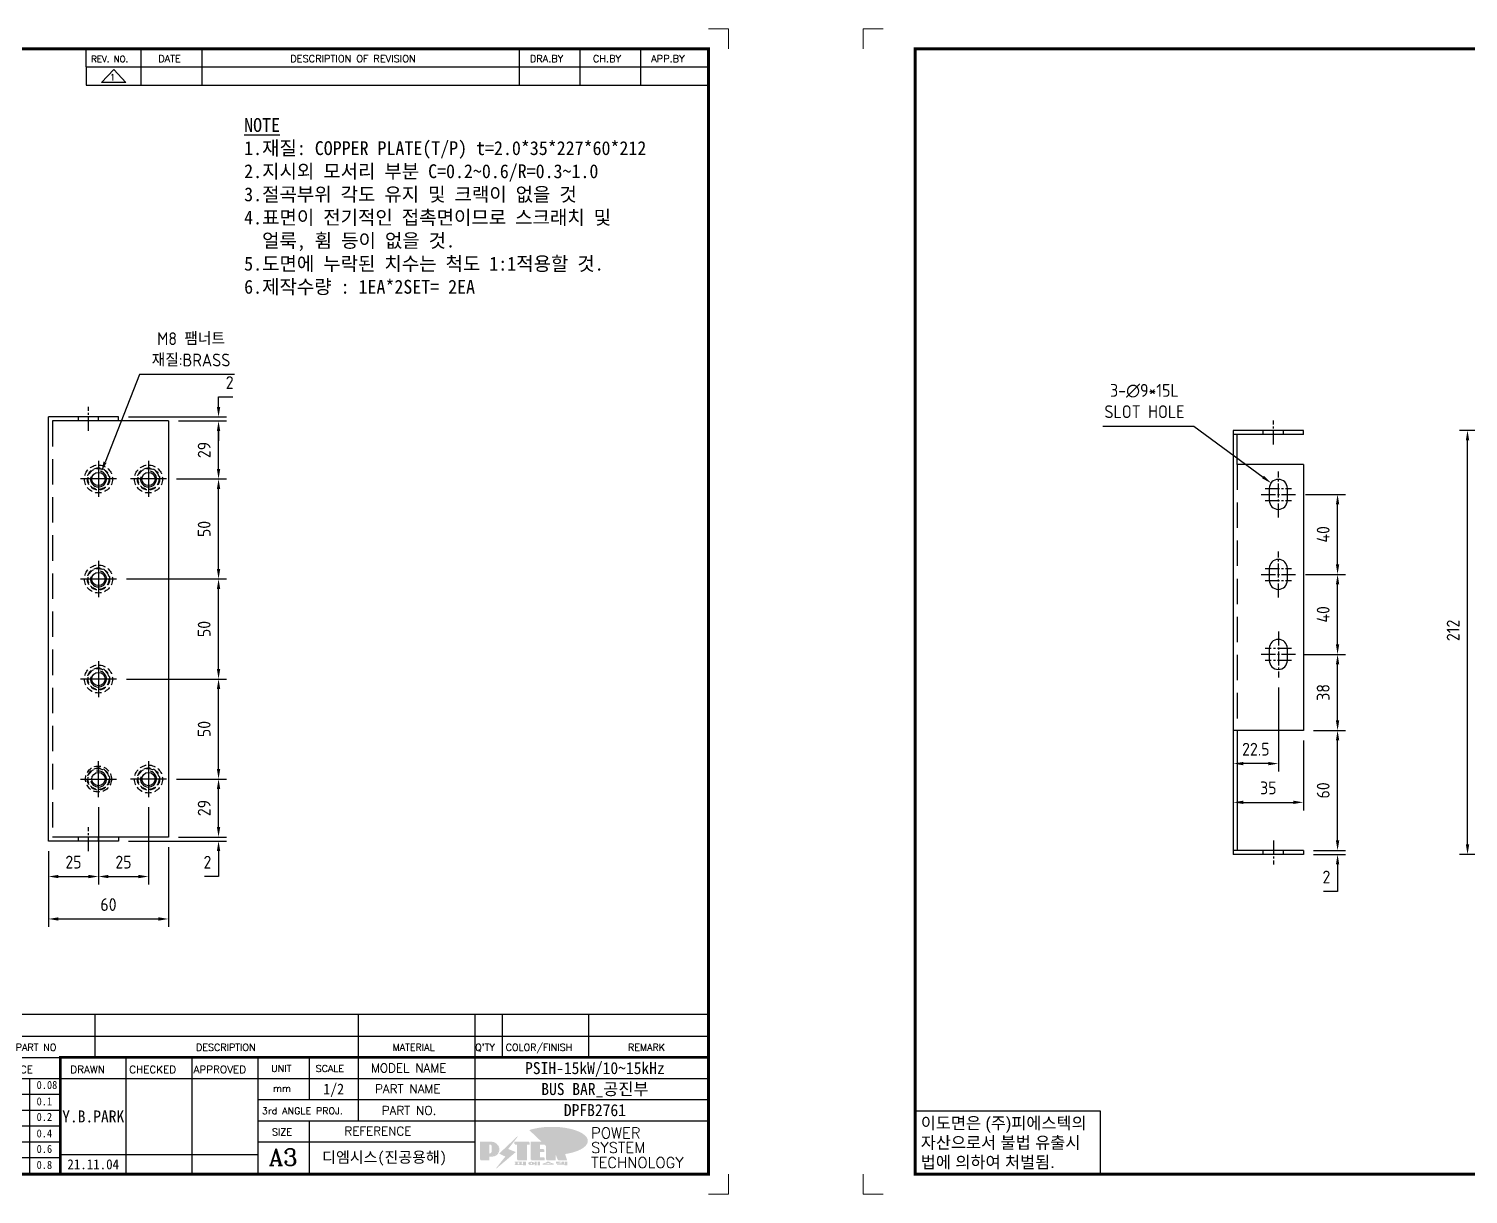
# Model space of a CAD drawing. Header units: millimetres. Extents: x 24815 to 36799, y -9299 to 5469.
# Drawn here: x 26392 to 27111, y -7166 to -6584 of the extents above; entities that cross this region are included whole.
import ezdxf
from ezdxf.enums import TextEntityAlignment as Align

# ---------------------------------------------------------------- set-up
doc = ezdxf.new("R2010")
doc.units = ezdxf.units.MM
for name, pattern in [('CENTER', [50.8, 31.75, -6.35, 6.35, -6.35]), ('CENTER1', [10, 7, -1, 1, -1]), ('HIDDEN2', [4.7625, 3.175, -1.5875]), ('HIDDENX2', [19.05, 12.7, -6.35])]:
    doc.linetypes.add(name, pattern=pattern)
for name, color, linetype in [('CENTER', 1, 'CENTER'), ('FORMAT-1', 7, 'Continuous'), ('line', 3, 'Continuous'), ('THIN', 3, 'Continuous')]:
    doc.layers.add(name, color=color, linetype=linetype)
doc.styles.add('h1', font='')
doc.styles.add('HAN', font='')
doc.styles.add('RC', font='ROMANC.SHX')
doc.styles.add('ROMANT', font='romant')
doc.styles.add('RT', font='ROMANT.SHX', dxfattribs={"oblique": 15})
doc.styles.get("Standard").update_dxf_attribs({"font": 'ISOCP.SHX', "bigfont": 'WHGTXT.SHX'})
doc.styles.get('h1').set_extended_font_data('New Gulim')
doc.styles.get('HAN').set_extended_font_data('GulimChe')
doc.dimstyles.new('PS-2', dxfattribs={"dimscale": 2, "dimtxt": 3.2, "dimasz": 2.5, "dimexe": 2, "dimexo": 2.5, "dimgap": 2, "dimtad": 1, "dimtoh": 1, "dimrnd": 0.05, "dimzin": 12, "dimdsep": 46, "dimtxsty": 'Standard', "dimcen": 0, "dimclrt": 2, "dimazin": 3, "dimtfac": 1, "dimtofl": 0, "dimtmove": 0, "dimatfit": 3, "dimfxl": 0, "dimtolj": 1, "dimtzin": 0, "dimarcsym": 0})

# ---------------------------------------------------------------- blocks, each defined once
blk = doc.blocks.new('t3')
for p, q in [((0, 15.88), (46.25, 15.88)), ((0, 15.88), (0, 0)), ((46.25, 15.88), (46.25, 0)), ((0, 0), (46.25, 0))]:
    blk.add_line(p, q)
at = {"color": 1, "style": 'h1'}
for s, p in [('이도면은 (주)피에스텍의', (1.4, 11.29)), ('자산으로서 불법 유출시', (1.4, 6.41)), ('법에 의하여 처벌됨.', (1.4, 1.52))]:
    blk.add_text(s, height=3, dxfattribs=at).set_placement(p)
blk = doc.blocks.new('new LOGO')
at = {"layer": 'line'}
h = blk.add_hatch(color=253, dxfattribs=at)
edge = h.paths.add_edge_path()
edge.add_ellipse((333.9, 86.4), major_axis=(-165.9, 0), ratio=0.39426, start_angle=111.51268, end_angle=334.46902)
edge.add_ellipse((314.1, 81.2), major_axis=(-153.7, 0), ratio=0.40699, start_angle=121.30662, end_angle=327.74369, ccw=False)
edge.add_line((394, 27.8), (394.7, 25.6))
h = blk.add_hatch(color=1, dxfattribs=at)
h.paths.add_polyline_path([(41.5, 16.4), (54.3, 16.4, 1), (54.3, 82.9), (0, 82.9), (0, -0.1), (41.5, -0.1)])
h.paths.add_polyline_path([(41.5, 27.9), (41.5, 71.9), (43.6, 71.9, -0.414214), (54.6, 60.9), (54.6, 38.9, -0.414214), (43.6, 27.9)], flags=16)
h.paths.add_polyline_path([(214.7, 71.9), (227.5, 71.9), (227.5, 82.9), (159.7, 82.9), (159.7, 71.9), (172.5, 71.9), (172.5, -0.1), (214.7, -0.1)])
h.paths.add_polyline_path([(276, 37.4), (294.8, 37.4), (294.8, 49.1), (276, 49.1), (276, 71.9), (294.8, 71.9), (294.8, 82.9), (234.5, 82.9), (234.5, -0.1), (297, -0.1), (297, 10.9), (276, 10.9)])
h.paths.add_polyline_path([(347.2, 35.2), (359.7, -0.1), (400.5, -0.1), (379.6, 66.8), (399.7, 82.9), (380.6, 82.9), (347.2, 61.6), (347.2, 82.9), (305.5, 82.9), (305.5, -0.1), (347.2, -0.1)])
h = blk.add_hatch(color=250, dxfattribs=at)
h.paths.add_polyline_path([(44.5, 69.4), (46.6, 69.4, -0.129793), (52, 68, 0.221832), (43.6, 71.9), (41.5, 71.9), (41.5, 27.9), (43.6, 27.9, 0.02048), (44.5, 28)], flags=17)
h.paths.add_polyline_path([(44.5, 13.9), (57.3, 13.9, 0.72362), (77.1, 73.9, -0.679777), (54.3, 16.4), (41.5, 16.4), (41.5, -0.1), (3, -0.1), (3, -2.6), (44.5, -2.6)])
h.paths.add_polyline_path([(117.9, 14.2), (71.5, -44.4), (77.1, -39.6), (120.8, 15.6), (92, 28.9), (173.3, 106), (177.5, 111.4), (89.1, 27.6)])
h.paths.add_polyline_path([(162.7, 71.9), (162.7, 69.4), (172.5, 69.4), (172.5, 71.9)], flags=17)
h.paths.add_polyline_path([(217.7, 69.4), (230.5, 69.4), (230.5, 80.4), (227.5, 80.4), (227.5, 71.9), (214.7, 71.9), (214.7, -0.1), (175.5, -0.1), (175.5, -2.6), (217.7, -2.6)])
h.paths.add_polyline_path([(297.8, 46.6), (294.8, 46.6), (294.8, 37.4), (276, 37.4), (276, 10.9), (279, 10.9), (279, 34.9), (297.8, 34.9)])
h.paths.add_polyline_path([(300, 8.4), (297, 8.4), (297, -0.1), (237.5, -0.1), (237.5, -2.6), (300, -2.6)])
h.paths.add_polyline_path([(297.8, 80.4), (294.8, 80.4), (294.8, 71.9), (276, 71.9), (276, 49.1), (279, 49.1), (279, 69.4), (297.8, 69.4)])
h.paths.add_polyline_path([(350.2, 80.4), (347.2, 80.4), (347.2, 61.6), (350.2, 63.5)])
h.paths.add_polyline_path([(350.2, 26.7), (347.2, 35.2), (347.2, -0.1), (308.5, -0.1), (308.5, -2.6), (350.2, -2.6)])
h.paths.add_polyline_path([(402.7, 80.4), (396.5, 80.4), (379.6, 66.8), (400.5, -0.1), (361.8, -0.1), (362.7, -2.6), (403.5, -2.6), (382.6, 64.3)])
blk.add_hatch(color=5, dxfattribs=at).paths.add_polyline_path([(166.3, 35), (131, 49), (180.4, 112.7), (92, 28.9), (120.8, 15.6), (74.4, -43)])
h = blk.add_hatch(color=250, dxfattribs=at)
edge = h.paths.add_edge_path()
edge.add_ellipse((237.8, -17.6), major_axis=(-14.3, 0), ratio=0.526336, start_angle=192.2456, end_angle=269.07481)
edge.add_line((238.1, -10.1), (237.6, -10.1))
edge.add_ellipse((237.8, -17.6), major_axis=(-14.3, 0), ratio=0.526336, start_angle=270.92519, end_angle=449.07481)
edge.add_line((237.6, -25.1), (238.1, -25.1))
edge.add_ellipse((237.8, -17.6), major_axis=(-14.3, 0), ratio=0.526336, start_angle=450.92519, end_angle=527.7544)
edge.add_line((251.7, -19.2), (254.1, -19.2))
edge.add_line((254.1, -19.2), (254.1, -27.1))
edge.add_line((254.1, -27.1), (263.1, -27.1))
edge.add_line((263.1, -27.1), (263.1, -10.1))
edge.add_line((263.1, -10.1), (254.1, -10.1))
edge.add_line((254.1, -10.1), (254.1, -16))
edge.add_line((254.1, -16), (251.7, -16))
h.paths.add_polyline_path([(241, -16.4), (241, -18.7, -1), (234.4, -18.7), (234.4, -16.4, -1)], flags=16)
h.paths.add_polyline_path([(278.2, -10.1), (268.1, -10.1), (268.1, -27.1), (278.2, -27.1)])
h.paths.add_polyline_path([(310.3, -10.1), (310.3, -11.1, -0.157169), (289.3, -17.5), (294, -19.9, 0.128407), (316.3, -15.9, 0.128407), (338.6, -19.9), (343.3, -17.5, -0.157169), (322.2, -11.1), (322.2, -10.1)])
h.paths.add_polyline_path([(342.1, -25.1), (342.1, -22.3), (290.4, -22.3), (290.4, -25.1)])
h.paths.add_polyline_path([(352, -10.1), (352, -16.2, 0.414214), (354, -18.2), (378.7, -18.2), (378.7, -19.6), (390.2, -19.6), (390.2, -10.1), (378.7, -10.1), (378.7, -13.6), (374.7, -13.6), (374.7, -15.1), (378.7, -15.1), (378.7, -16.2), (364.7, -16.2), (364.7, -15.1), (371.2, -15.1), (371.2, -13.6), (364.7, -13.6), (364.7, -12.6), (374.7, -12.6), (374.7, -10.1)])
h.paths.add_polyline_path([(393.8, -10.1), (393.8, -19.6), (405, -19.6), (405, -10.1)])
h.paths.add_polyline_path([(405, -27.1), (405, -20.9), (356.8, -20.9), (356.8, -23), (391.8, -23), (391.8, -27.1)])
h.paths.add_polyline_path([(200.4, -10.1), (200.4, -22.3), (193.2, -22.3), (193.2, -12.6), (196.6, -12.6), (196.6, -10.1), (161, -10.1), (161, -12.6), (164.5, -12.6), (164.5, -22.3), (161, -22.3), (161, -25.1), (200.4, -25.1), (200.4, -27.1), (213.9, -27.1), (213.9, -10.1)])
h.paths.add_polyline_path([(182, -12.6), (175.6, -12.6), (175.6, -22.3), (182, -22.3)], flags=17)
blk = doc.blocks.new('format-3')
at = {"color": 3, "lineweight": 9}
for p, q in [((0, 286.3), (0, 291.3)), ((5, 291.3), (0, 291.3)), ((414.5, 291.3), (419.5, 291.3)), ((419.5, 286.3), (419.5, 291.3)), ((0, 5), (0, 0)), ((419.5, 5), (419.5, 0)), ((5, 0), (0, 0)), ((414.5, 0), (419.5, 0))]:
    blk.add_line(p, q, dxfattribs=at)
at = {"color": 180}
for p, q in [((258.97, 281.75), (258.97, 286.3)), ((272.71, 281.75), (272.71, 286.3)), ((287.94, 281.75), (287.94, 286.3)), ((367.22, 281.75), (367.22, 286.3)), ((382.45, 281.75), (382.45, 286.3)), ((397.61, 281.75), (397.61, 286.3)), ((258.97, 281.75), (414.5, 281.75)), ((228.5, 39.49), (228.5, 5)), ((228.5, 39.49), (414.5, 39.49)), ((235.29, 39.49), (235.29, 34.21)), ((261.24, 34.21), (261.24, 39.49)), ((326.9, 39.49), (326.9, 34.21)), ((356.11, 39.49), (356.11, 34.21)), ((362.93, 39.49), (362.93, 34.21)), ((384.48, 39.49), (384.48, 34.21)), ((228.5, 34.21), (252.48, 34.21)), ((268.96, 5), (268.96, 34.21)), ((285.45, 5), (285.45, 34.21)), ((301.94, 5), (301.94, 34.21)), ((314.72, 34.21), (314.72, 23.65)), ((326.9, 34.21), (326.9, 18.37)), ((356.11, 34.21), (356.11, 5)), ((228.5, 28.93), (252.48, 28.93)), ((244.89, 5.23), (244.89, 28.93)), ((252.48, 28.93), (414.5, 28.93)), ((228.5, 24.98), (252.48, 24.98)), ((301.94, 23.65), (414.5, 23.65)), ((228.5, 21.03), (252.48, 21.03)), ((301.94, 18.37), (414.5, 18.37)), ((314.72, 18.37), (314.72, 5)), ((228.5, 17.08), (252.48, 17.08)), ((228.5, 13.13), (252.48, 13.13)), ((301.94, 13.09), (356.11, 13.09)), ((228.5, 9.18), (252.48, 9.18)), ((252.48, 9.95), (301.94, 9.95))]:
    blk.add_line(p, q, dxfattribs=at)
at = {"const_width": 0.7}
blk.add_lwpolyline([(252.48, 5), (252.48, 34.21), (414.5, 34.21)], dxfattribs=at)
at = {"layer": 'FORMAT-1', "const_width": 0.7}
blk.add_lwpolyline([(13, 5), (13, 286.3), (414.5, 286.3), (414.5, 5)], close=True, dxfattribs=at)
blk.add_blockref('t3', (13, 5))
at = {"xscale": 0.05400000000000027, "yscale": 0.05400000000000027, "zscale": 0.05400000000000027}
blk.add_blockref('new LOGO', (357.35, 8.65), dxfattribs=at)
at = {"color": 2}
for s, height, style, p in [('REV. NO.', 1.56, 'RC', (260.23, 282.95)), ('DATE', 1.788, 'RC', (276.95, 282.94)), ('DESCRIPTION OF REVISION', 1.7875, 'RC', (309.98, 282.94)), ('DRA.BY', 1.788, 'RC', (369.83, 282.94)), ('CH.BY', 1.788, 'RC', (385.59, 282.94)), ('APP.BY', 1.788, 'RC', (400.18, 282.94)), ('NO', 1.742, 'RC', (230.16, 35.83)), ('PART NO', 1.742, 'RC', (241.36, 35.83)), ('DESCRIPTION', 1.7424, 'RC', (286.43, 35.83)), ('MATERIAL', 1.742, 'RC', (335.52, 35.83)), ("Q'TY", 1.742, 'RC', (356.17, 35.83)), ('COLOR/FINISH', 1.7424, 'RC', (363.8, 35.83)), ('REMARK', 1.742, 'RC', (394.37, 35.83)), ('MODEL NAME', 2.178, 'RC', (330.12, 30.46)), (' TOLERANCE', 1.9, 'RC', (230.11, 30.22)), ('DRAWN', 1.9, 'RC', (255, 30.22)), ('CHECKED', 1.9, 'RC', (269.71, 30.22)), ('APPROVED', 1.9, 'RC', (285.8, 30.22)), ('UNIT', 1.742, 'RC', (305.19, 30.55)), ('SCALE', 1.742, 'RC', (316.32, 30.55)), ('    ~ 6', 2, 'HAN', (229.8, 26.03)), ('0.08', 2, 'HAN', (246.57, 26.31)), ('mm', 1.742, 'RC', (305.67, 25.56)), ('PART NAME', 2.178, 'RC', (331.17, 25.24)), ('  7 ~ 30', 2, 'HAN', (229.8, 21.91)), ('0.1', 2, 'HAN', (246.57, 22.2)), ('3rd ANGLE PROJ.', 1.7424, 'RC', (302.87, 19.97)), ('PART NO.', 2.178, 'RC', (332.84, 19.85)), (' 31 ~ 120', 2, 'HAN', (229.8, 18.04)), ('0.2', 2, 'HAN', (246.57, 18.32)), ('121 ~ 300', 2, 'HAN', (229.8, 14.42)), ('0.4', 2, 'HAN', (246.57, 14.2)), ('SIZE', 1.742, 'RC', (305.39, 14.71)), ('REFERENCE', 2.178, 'RC', (323.52, 14.69)), ('301 ~ 600', 2, 'HAN', (229.8, 10.04)), ('0.6', 2, 'HAN', (246.57, 10.32)), ('601 ~ 1200', 2, 'HAN', (229.8, 6.05)), ('0.8', 2, 'HAN', (246.57, 6.33))]:
    blk.add_text(s, height=height, dxfattribs=dict(at, style=style)).set_placement(p)
at = {"style": 'ROMANT'}
for s, p in [('POWER', (385.15, 13.96)), ('SYSTEM', (385.15, 10.31)), ('TECHNOLOGY', (385.15, 6.56))]:
    blk.add_text(s, height=2.7, dxfattribs=at).set_placement(p)
at = {"color": 2, "lineweight": 25, "style": 'RC'}
blk.add_text('A3', height=4.182, dxfattribs=at).set_placement((304.61, 7.14))
at = {"style": 'HAN'}
for tag, height, p in [('MODEL-NAME', 3, (386.1, 31.53)), ('SCALE', 2.7, (320.81, 26.29)), ('PART-NAME', 3, (386.1, 26.29)), ('PART-NO', 3, (386.1, 21.01)), ('DRA-BY', 3, (260.72, 19.44)), ('CH-BY', 3, (277.21, 19.44)), ('APP-BY', 3, (293.7, 19.44)), ('관련업체', 3, (333.52, 9.26)), ('DRA-DATE', 2.5, (260.72, 7.47)), ('CH-DATE', 2.5, (277.21, 7.47)), ('APP-DATE', 2.5, (293.7, 7.47))]:
    blk.add_attdef(tag, text='', height=height, dxfattribs=at).set_placement(p, align=Align.MIDDLE_CENTER)
blk = doc.blocks.new('*D963')
at = {"color": 0, "lineweight": -2, "ltscale": 10}
for p, q in [((27169, -6784.59), (27107.07, -6784.59)), ((27111.07, -6991.59), (27111.07, -6789.59)), ((27169, -6996.59), (27107.07, -6996.59))]:
    blk.add_line(p, q, dxfattribs=at)
at = {"color": 0, "ltscale": 10}
for points in [[(27110.24, -6789.59), (27111.91, -6789.59), (27111.07, -6784.59)], [(27110.24, -6991.59), (27111.91, -6991.59), (27111.07, -6996.59)]]:
    blk.add_solid(points, dxfattribs=at)
at = {"layer": 'Defpoints', "color": 0, "ltscale": 10}
for p in [(27111.07, -6784.59), (27174, -6784.59), (27174, -6996.59)]:
    blk.add_point(p, dxfattribs=at)
at = {"color": 2, "ltscale": 10, "insert": (27103.87, -6884.59), "char_height": 6.4, "attachment_point": 5, "rotation": 90}
blk.add_mtext('\\A1;212', dxfattribs=at)
blk = doc.blocks.new('*D1401')
at = {"color": 0, "lineweight": -2}
for p, q in [((27030.01, -6896.59), (27050.12, -6896.59)), ((27046.12, -6929.59), (27046.12, -6901.59)), ((27034.01, -6934.59), (27050.12, -6934.59))]:
    blk.add_line(p, q, dxfattribs=at)
at = {"color": 0}
for points in [[(27045.29, -6901.59), (27046.95, -6901.59), (27046.12, -6896.59)], [(27045.29, -6929.59), (27046.95, -6929.59), (27046.12, -6934.59)]]:
    blk.add_solid(points, dxfattribs=at)
at = {"layer": 'Defpoints', "color": 0}
for p in [(27025.01, -6896.59), (27046.12, -6896.59), (27029.01, -6934.59)]:
    blk.add_point(p, dxfattribs=at)
at = {"color": 2, "insert": (27038.92, -6915.59), "char_height": 6.4, "attachment_point": 5, "rotation": 90}
blk.add_mtext('\\A1;38', dxfattribs=at)
blk = doc.blocks.new('*D1402')
at = {"color": 0, "lineweight": -2}
for p, q in [((27030.01, -6856.59), (27050.12, -6856.59)), ((27046.12, -6891.59), (27046.12, -6861.59)), ((27028.85, -6896.59), (27050.12, -6896.59))]:
    blk.add_line(p, q, dxfattribs=at)
at = {"color": 0}
for points in [[(27045.29, -6861.59), (27046.95, -6861.59), (27046.12, -6856.59)], [(27045.29, -6891.59), (27046.95, -6891.59), (27046.12, -6896.59)]]:
    blk.add_solid(points, dxfattribs=at)
at = {"layer": 'Defpoints', "color": 0}
for p in [(27025.01, -6856.59), (27046.12, -6856.59), (27023.85, -6896.59)]:
    blk.add_point(p, dxfattribs=at)
at = {"color": 2, "insert": (27038.92, -6876.59), "char_height": 6.4, "attachment_point": 5, "rotation": 90}
blk.add_mtext('\\A1;40', dxfattribs=at)
blk = doc.blocks.new('*D1403')
at = {"color": 0, "lineweight": -2}
for p, q in [((27030.01, -6816.59), (27050.12, -6816.59)), ((27046.12, -6851.59), (27046.12, -6821.59)), ((27030.01, -6856.59), (27050.12, -6856.59))]:
    blk.add_line(p, q, dxfattribs=at)
at = {"color": 0}
for points in [[(27045.29, -6821.59), (27046.95, -6821.59), (27046.12, -6816.59)], [(27045.29, -6851.59), (27046.95, -6851.59), (27046.12, -6856.59)]]:
    blk.add_solid(points, dxfattribs=at)
at = {"layer": 'Defpoints', "color": 0}
for p in [(27025.01, -6816.59), (27046.12, -6816.59), (27025.01, -6856.59)]:
    blk.add_point(p, dxfattribs=at)
at = {"color": 2, "insert": (27038.92, -6836.59), "char_height": 6.4, "attachment_point": 5, "rotation": 90}
blk.add_mtext('\\A1;40', dxfattribs=at)
blk = doc.blocks.new('*D1404')
at = {"color": 0, "lineweight": -2}
for p, q in [((26994.01, -6913.09), (26994.01, -6955.2)), ((27016.51, -6913.09), (27016.51, -6955.2)), ((27011.51, -6951.2), (26999.01, -6951.2))]:
    blk.add_line(p, q, dxfattribs=at)
at = {"color": 0}
for points in [[(26999.01, -6950.37), (26999.01, -6952.03), (26994.01, -6951.2)], [(27011.51, -6950.37), (27011.51, -6952.03), (27016.51, -6951.2)]]:
    blk.add_solid(points, dxfattribs=at)
at = {"layer": 'Defpoints', "color": 0}
for p in [(26994.01, -6908.09), (27016.51, -6908.09), (26994.01, -6951.2)]:
    blk.add_point(p, dxfattribs=at)
at = {"color": 2, "insert": (27005.26, -6944), "char_height": 6.4, "attachment_point": 5}
blk.add_mtext('\\A1;22.5', dxfattribs=at)
blk = doc.blocks.new('*D1405')
at = {"color": 0, "lineweight": -2}
for p, q in [((26994.01, -6939.59), (26994.01, -6974.55)), ((27029.01, -6939.59), (27029.01, -6974.55)), ((26999.01, -6970.55), (27024.01, -6970.55))]:
    blk.add_line(p, q, dxfattribs=at)
at = {"color": 0}
for points in [[(26999.01, -6969.71), (26999.01, -6971.38), (26994.01, -6970.55)], [(27024.01, -6969.71), (27024.01, -6971.38), (27029.01, -6970.55)]]:
    blk.add_solid(points, dxfattribs=at)
at = {"layer": 'Defpoints', "color": 0}
for p in [(26994.01, -6934.59), (27029.01, -6934.59), (27029.01, -6970.55)]:
    blk.add_point(p, dxfattribs=at)
at = {"color": 2, "insert": (27011.51, -6963.35), "char_height": 6.4, "attachment_point": 5}
blk.add_mtext('\\A1;35', dxfattribs=at)
blk = doc.blocks.new('*D1406')
at = {"color": 0, "lineweight": -2}
for p, q in [((27034.01, -6934.59), (27050.12, -6934.59)), ((27046.12, -6989.59), (27046.12, -6939.59)), ((27034.01, -6994.59), (27050.12, -6994.59))]:
    blk.add_line(p, q, dxfattribs=at)
at = {"color": 0}
for points in [[(27045.29, -6939.59), (27046.95, -6939.59), (27046.12, -6934.59)], [(27045.29, -6989.59), (27046.95, -6989.59), (27046.12, -6994.59)]]:
    blk.add_solid(points, dxfattribs=at)
at = {"layer": 'Defpoints', "color": 0}
for p in [(27029.01, -6934.59), (27046.12, -6934.59), (27029.01, -6994.59)]:
    blk.add_point(p, dxfattribs=at)
at = {"color": 2, "insert": (27038.92, -6964.59), "char_height": 6.4, "attachment_point": 5, "rotation": 90}
blk.add_mtext('\\A1;60', dxfattribs=at)
blk = doc.blocks.new('*D1407')
at = {"color": 0, "lineweight": -2}
for p, q in [((27046.12, -6989.59), (27046.12, -6984.59)), ((27034.01, -6994.59), (27050.12, -6994.59)), ((27034.01, -6996.59), (27050.12, -6996.59)), ((27046.12, -7001.59), (27046.12, -7015.08)), ((27046.12, -7015.08), (27039.01, -7015.08))]:
    blk.add_line(p, q, dxfattribs=at)
at = {"color": 0}
for points in [[(27045.29, -6989.59), (27046.95, -6989.59), (27046.12, -6994.59)], [(27045.29, -7001.59), (27046.95, -7001.59), (27046.12, -6996.59)]]:
    blk.add_solid(points, dxfattribs=at)
at = {"layer": 'Defpoints', "color": 0}
for p in [(27029.01, -6994.59), (27029.01, -6996.59), (27046.12, -6994.59)]:
    blk.add_point(p, dxfattribs=at)
at = {"color": 2, "insert": (27040.57, -7007.88), "char_height": 6.4, "attachment_point": 5}
blk.add_mtext('\\A1;2', dxfattribs=at)
blk = doc.blocks.new('*D1409')
at = {"color": 0, "lineweight": -2}
for p, q in [((26928.83, -6782.48), (26974.33, -6782.48)), ((26974.33, -6782.48), (27008.86, -6807.95))]:
    blk.add_line(p, q, dxfattribs=at)
at = {"color": 0}
blk.add_solid([(27009.36, -6807.28), (27008.37, -6808.62), (27012.89, -6810.92)], dxfattribs=at)
at = {"layer": 'Defpoints', "color": 0}
for p in [(27012.89, -6810.92), (27020.13, -6816.26)]:
    blk.add_point(p, dxfattribs=at)
at = {"color": 2, "insert": (26949.58, -6769.94), "char_height": 6.4, "attachment_point": 5}
blk.add_mtext('\\A1;3-∅9*15L\\PSLOT HOLE', dxfattribs=at)
blk = doc.blocks.new('*D1473')
at = {"color": 0, "lineweight": -2}
for p, q in [((26426.76, -6972.9), (26426.76, -7011.64)), ((26401.76, -6994.9), (26401.76, -7011.64)), ((26406.76, -7007.64), (26421.76, -7007.64))]:
    blk.add_line(p, q, dxfattribs=at)
at = {"color": 0}
for points in [[(26406.76, -7006.8), (26406.76, -7008.47), (26401.76, -7007.64)], [(26421.76, -7006.8), (26421.76, -7008.47), (26426.76, -7007.64)]]:
    blk.add_solid(points, dxfattribs=at)
at = {"layer": 'Defpoints', "color": 0}
for p in [(26426.76, -6967.9), (26401.76, -6989.9), (26426.76, -7007.64)]:
    blk.add_point(p, dxfattribs=at)
at = {"color": 2, "insert": (26414.26, -7000.43), "char_height": 6.4, "attachment_point": 5}
blk.add_mtext('\\A1;25', dxfattribs=at)
blk = doc.blocks.new('*D1474')
at = {"color": 0, "lineweight": -2}
for p, q in [((26426.76, -6972.9), (26426.76, -7011.64)), ((26451.76, -6972.9), (26451.76, -7011.64)), ((26431.76, -7007.64), (26446.76, -7007.64))]:
    blk.add_line(p, q, dxfattribs=at)
at = {"color": 0}
for points in [[(26431.76, -7006.8), (26431.76, -7008.47), (26426.76, -7007.64)], [(26446.76, -7006.8), (26446.76, -7008.47), (26451.76, -7007.64)]]:
    blk.add_solid(points, dxfattribs=at)
at = {"layer": 'Defpoints', "color": 0}
for p in [(26426.76, -6967.9), (26451.76, -6967.9), (26451.76, -7007.64)]:
    blk.add_point(p, dxfattribs=at)
at = {"color": 2, "insert": (26439.26, -7000.43), "char_height": 6.4, "attachment_point": 5}
blk.add_mtext('\\A1;25', dxfattribs=at)
blk = doc.blocks.new('*D1475')
at = {"color": 0, "lineweight": -2}
for p, q in [((26461.76, -6992.9), (26461.76, -7032.85)), ((26401.76, -6994.9), (26401.76, -7032.85)), ((26406.76, -7028.85), (26456.76, -7028.85))]:
    blk.add_line(p, q, dxfattribs=at)
at = {"color": 0}
for points in [[(26406.76, -7028.02), (26406.76, -7029.69), (26401.76, -7028.85)], [(26456.76, -7028.02), (26456.76, -7029.69), (26461.76, -7028.85)]]:
    blk.add_solid(points, dxfattribs=at)
at = {"layer": 'Defpoints', "color": 0}
for p in [(26401.76, -6989.9), (26461.76, -6987.9), (26461.76, -7028.85)]:
    blk.add_point(p, dxfattribs=at)
at = {"color": 2, "insert": (26431.76, -7021.65), "char_height": 6.4, "attachment_point": 5}
blk.add_mtext('\\A1;60', dxfattribs=at)
blk = doc.blocks.new('*D1476')
at = {"color": 0, "lineweight": -2}
for p, q in [((26465.76, -6958.9), (26490.79, -6958.9)), ((26486.79, -6982.9), (26486.79, -6963.9)), ((26466.76, -6987.9), (26490.79, -6987.9))]:
    blk.add_line(p, q, dxfattribs=at)
at = {"color": 0}
for points in [[(26485.95, -6963.9), (26487.62, -6963.9), (26486.79, -6958.9)], [(26485.95, -6982.9), (26487.62, -6982.9), (26486.79, -6987.9)]]:
    blk.add_solid(points, dxfattribs=at)
at = {"layer": 'Defpoints', "color": 0}
for p in [(26460.76, -6958.9), (26486.79, -6958.9), (26461.76, -6987.9)]:
    blk.add_point(p, dxfattribs=at)
at = {"color": 2, "insert": (26479.59, -6973.4), "char_height": 6.4, "attachment_point": 5, "rotation": 90}
blk.add_mtext('\\A1;29', dxfattribs=at)
blk = doc.blocks.new('*D1477')
at = {"color": 0, "lineweight": -2}
for p, q in [((26486.79, -6982.9), (26486.79, -6977.9)), ((26441.76, -6989.9), (26490.79, -6989.9)), ((26466.76, -6987.9), (26490.79, -6987.9)), ((26486.79, -6994.9), (26486.79, -7007.69)), ((26486.79, -7007.69), (26479.68, -7007.69))]:
    blk.add_line(p, q, dxfattribs=at)
at = {"color": 0}
for points in [[(26485.95, -6982.9), (26487.62, -6982.9), (26486.79, -6987.9)], [(26485.95, -6994.9), (26487.62, -6994.9), (26486.79, -6989.9)]]:
    blk.add_solid(points, dxfattribs=at)
at = {"layer": 'Defpoints', "color": 0}
for p in [(26436.76, -6989.9), (26461.76, -6987.9), (26486.79, -6987.9)]:
    blk.add_point(p, dxfattribs=at)
at = {"color": 2, "insert": (26481.23, -7000.49), "char_height": 6.4, "attachment_point": 5}
blk.add_mtext('\\A1;2', dxfattribs=at)
blk = doc.blocks.new('*D1478')
at = {"color": 0, "lineweight": -2}
for p, q in [((26440.76, -6908.9), (26490.79, -6908.9)), ((26486.79, -6953.9), (26486.79, -6913.9)), ((26465.76, -6958.9), (26490.79, -6958.9))]:
    blk.add_line(p, q, dxfattribs=at)
at = {"color": 0}
for points in [[(26485.95, -6913.9), (26487.62, -6913.9), (26486.79, -6908.9)], [(26485.95, -6953.9), (26487.62, -6953.9), (26486.79, -6958.9)]]:
    blk.add_solid(points, dxfattribs=at)
at = {"layer": 'Defpoints', "color": 0}
for p in [(26435.76, -6908.9), (26486.79, -6908.9), (26460.76, -6958.9)]:
    blk.add_point(p, dxfattribs=at)
at = {"color": 2, "insert": (26479.59, -6933.9), "char_height": 6.4, "attachment_point": 5, "rotation": 90}
blk.add_mtext('\\A1;50', dxfattribs=at)
blk = doc.blocks.new('*D1479')
at = {"color": 0, "lineweight": -2}
for p, q in [((26440.76, -6858.9), (26490.79, -6858.9)), ((26486.79, -6903.9), (26486.79, -6863.9)), ((26440.76, -6908.9), (26490.79, -6908.9))]:
    blk.add_line(p, q, dxfattribs=at)
at = {"color": 0}
for points in [[(26485.95, -6863.9), (26487.62, -6863.9), (26486.79, -6858.9)], [(26485.95, -6903.9), (26487.62, -6903.9), (26486.79, -6908.9)]]:
    blk.add_solid(points, dxfattribs=at)
at = {"layer": 'Defpoints', "color": 0}
for p in [(26435.76, -6858.9), (26486.79, -6858.9), (26435.76, -6908.9)]:
    blk.add_point(p, dxfattribs=at)
at = {"color": 2, "insert": (26479.59, -6883.9), "char_height": 6.4, "attachment_point": 5, "rotation": 90}
blk.add_mtext('\\A1;50', dxfattribs=at)
blk = doc.blocks.new('*D1481')
at = {"color": 0, "lineweight": -2}
for p, q in [((26466.76, -6779.9), (26490.79, -6779.9)), ((26486.79, -6803.9), (26486.79, -6784.9)), ((26465.76, -6808.9), (26490.79, -6808.9))]:
    blk.add_line(p, q, dxfattribs=at)
at = {"color": 0}
for points in [[(26485.95, -6784.9), (26487.62, -6784.9), (26486.79, -6779.9)], [(26485.95, -6803.9), (26487.62, -6803.9), (26486.79, -6808.9)]]:
    blk.add_solid(points, dxfattribs=at)
at = {"layer": 'Defpoints', "color": 0}
for p in [(26461.76, -6779.9), (26486.79, -6779.9), (26460.76, -6808.9)]:
    blk.add_point(p, dxfattribs=at)
at = {"color": 2, "insert": (26479.59, -6794.4), "char_height": 6.4, "attachment_point": 5, "rotation": 90}
blk.add_mtext('\\A1;29', dxfattribs=at)
blk = doc.blocks.new('*D1482')
at = {"color": 0, "lineweight": -2}
for p, q in [((26486.79, -6772.9), (26486.79, -6767.9)), ((26486.79, -6767.9), (26493.89, -6767.9)), ((26441.76, -6777.9), (26490.79, -6777.9)), ((26466.76, -6779.9), (26490.79, -6779.9)), ((26486.79, -6784.9), (26486.79, -6789.9))]:
    blk.add_line(p, q, dxfattribs=at)
at = {"color": 0}
for points in [[(26485.95, -6772.9), (26487.62, -6772.9), (26486.79, -6777.9)], [(26485.95, -6784.9), (26487.62, -6784.9), (26486.79, -6779.9)]]:
    blk.add_solid(points, dxfattribs=at)
at = {"layer": 'Defpoints', "color": 0}
for p in [(26436.76, -6777.9), (26461.76, -6779.9), (26486.79, -6779.9)]:
    blk.add_point(p, dxfattribs=at)
at = {"color": 2, "insert": (26492.34, -6760.7), "char_height": 6.4, "attachment_point": 5}
blk.add_mtext('\\A1;2', dxfattribs=at)
blk = doc.blocks.new('*D1483')
at = {"color": 0, "lineweight": -2}
for p, q in [((26447.31, -6756.64), (26430.05, -6800.53)), ((26494.77, -6756.64), (26447.31, -6756.64))]:
    blk.add_line(p, q, dxfattribs=at)
at = {"color": 0}
blk.add_solid([(26429.28, -6800.22), (26430.83, -6800.83), (26428.22, -6805.18)], dxfattribs=at)
at = {"layer": 'Defpoints', "color": 0}
for p in [(26428.22, -6805.18), (26425.29, -6812.63)]:
    blk.add_point(p, dxfattribs=at)
at = {"color": 2, "insert": (26473.04, -6744.11), "char_height": 6.4, "attachment_point": 5}
blk.add_mtext('\\A1;M8 팸너트\\P재질:BRASS', dxfattribs=at)
blk = doc.blocks.new('*D1500')
at = {"color": 0, "lineweight": -2}
for p, q in [((26465.76, -6808.9), (26490.79, -6808.9)), ((26486.79, -6853.9), (26486.79, -6813.9)), ((26440.76, -6858.9), (26490.79, -6858.9))]:
    blk.add_line(p, q, dxfattribs=at)
at = {"color": 0}
for points in [[(26485.95, -6813.9), (26487.62, -6813.9), (26486.79, -6808.9)], [(26485.95, -6853.9), (26487.62, -6853.9), (26486.79, -6858.9)]]:
    blk.add_solid(points, dxfattribs=at)
at = {"layer": 'Defpoints', "color": 0}
for p in [(26460.76, -6808.9), (26486.79, -6808.9), (26435.76, -6858.9)]:
    blk.add_point(p, dxfattribs=at)
at = {"color": 2, "insert": (26479.59, -6833.9), "char_height": 6.4, "attachment_point": 5, "rotation": 90}
blk.add_mtext('\\A1;50', dxfattribs=at)
blk = doc.blocks.new('no3')
at = {"color": 180}
for p, q in [((0, 5.5), (0, 0)), ((0, 5.5), (186, 5.5)), ((6.79, 5.5), (6.79, 0)), ((32.74, 0.11), (32.74, 5.5)), ((98.4, 5.5), (98.4, 0)), ((127.61, 5.5), (127.61, 0)), ((134.43, 5.5), (134.43, 0)), ((155.98, 5.5), (155.98, 0))]:
    blk.add_line(p, q, dxfattribs=at)
at = {"color": 2, "style": 'HAN'}
for tag, p in [('PART-NO', (19.76, 2.75)), ('MATERIAL', (111.38, 2.75)), ("Q'TY", (131.02, 2.75)), ('COLOR/FINISH', (145.2, 2.75)), ('REMARK', (170.76, 2.75))]:
    blk.add_attdef(tag, text='', height=2.9, dxfattribs=at).set_placement(p, align=Align.MIDDLE_CENTER)
blk.add_attdef('DESCRIPTION', text='', height=2.9, dxfattribs=at).set_placement((34.51, 2.75), align=Align.MIDDLE_LEFT)
at = {"color": 2, "style": 'RT', "oblique": 15}
blk.add_attdef('NO', text='', height=1.74, dxfattribs=at).set_placement((3.38, 2.51), align=Align.MIDDLE_CENTER)
blk = doc.blocks.new('re3')
at = {"color": 180}
for p, q in [((0, 0), (0, -4.55)), ((6.87, -0.64), (3.86, -3.91)), ((6.87, -0.64), (9.88, -3.91)), ((13.74, -4.55), (13.74, 0)), ((28.97, -4.55), (28.97, 0)), ((108.25, -4.55), (108.25, 0)), ((123.49, -4.55), (123.49, 0)), ((138.64, -4.55), (138.64, 0)), ((0, -4.55), (155.53, -4.55)), ((9.88, -3.91), (3.86, -3.91))]:
    blk.add_line(p, q, dxfattribs=at)
at = {"color": 2, "style": 'RC', "oblique": 15}
blk.add_attdef('REV.NO', text='', height=1.56, dxfattribs=at).set_placement((6.59, -2.56), align=Align.MIDDLE_CENTER)
blk.add_attdef('-1', text='', height=1.56, dxfattribs=at).set_placement((9.37, -1.66), align=Align.MIDDLE_LEFT)
at = {"color": 2, "style": 'HAN'}
for tag, p in [('REV.-DATE', (21.36, -2.28)), ('DRA.BY', (115.87, -2.28)), ('CH.BY', (131.07, -2.28)), ('APP.BY', (147.09, -2.28))]:
    blk.add_attdef(tag, text='', height=2.5, dxfattribs=at).set_placement(p, align=Align.MIDDLE_CENTER)
blk.add_attdef('DESCRIPTION-OF-REVISION', text='', height=2.5, dxfattribs=at).set_placement((31.61, -2.28), align=Align.MIDDLE_LEFT)

msp = doc.modelspace()

# ---------------------------------------------------------------- linework, layer by layer
at = {"color": 1, "linetype": 'CENTER1'}
for p, q in [((26421.758, -6784.905), (26421.758, -6772.905)), ((27014.009, -6791.589), (27014.009, -6779.589)), ((27016.509, -6828.089), (27016.509, -6805.089)), ((27008.009, -6816.589), (27025.009, -6816.589)), ((27010.009, -6813.589), (27023.009, -6813.589)), ((27010.009, -6819.589), (27023.009, -6819.589)), ((27016.509, -6868.089), (27016.509, -6845.089)), ((27008.009, -6856.589), (27025.009, -6856.589)), ((27010.009, -6853.589), (27023.009, -6853.589)), ((27010.009, -6859.589), (27023.009, -6859.589)), ((27016.509, -6885.089), (27016.509, -6908.089)), ((27025.009, -6896.589), (27008.009, -6896.589)), ((27023.009, -6893.589), (27010.009, -6893.589)), ((27023.009, -6899.589), (27010.009, -6899.589)), ((26421.758, -6994.905), (26421.758, -6982.905)), ((27014.009, -6989.589), (27014.009, -7001.589))]:
    msp.add_line(p, q, dxfattribs=at)
at = {"color": 3}
for p, q in [((26401.758, -6989.905), (26401.758, -6777.905)), ((26436.758, -6777.905), (26401.758, -6777.905)), ((26461.758, -6779.905), (26403.758, -6779.905)), ((26436.758, -6779.905), (26436.758, -6777.905)), ((26461.758, -6779.905), (26461.758, -6987.905)), ((26436.758, -6989.905), (26401.758, -6989.905)), ((26461.758, -6987.905), (26403.758, -6987.905)), ((26436.758, -6987.905), (26436.758, -6989.905))]:
    msp.add_line(p, q, dxfattribs=at)
at = {"color": 2, "linetype": 'HIDDENX2'}
for p, q in [((26403.758, -6779.905), (26403.758, -6987.905)), ((26416.76, -6779.905), (26416.76, -6777.905)), ((26426.76, -6779.905), (26426.76, -6777.905)), ((27009.009, -6786.589), (27009.009, -6784.589)), ((27019.009, -6786.589), (27019.009, -6784.589)), ((26996.009, -6801.589), (26996.009, -6934.589)), ((26416.76, -6989.905), (26416.76, -6987.905)), ((26426.76, -6989.905), (26426.76, -6987.905)), ((27009.009, -6996.589), (27009.009, -6994.589)), ((27019.009, -6996.589), (27019.009, -6994.589))]:
    msp.add_line(p, q, dxfattribs=at)
at = {"color": 6}
for p, q in [((26994.009, -6784.589), (26994.009, -6996.589)), ((27029.009, -6784.589), (26994.009, -6784.589)), ((27029.009, -6786.589), (27029.009, -6784.589)), ((27029.009, -6786.589), (26994.009, -6786.589)), ((26996.009, -6801.589), (26996.009, -6786.589)), ((27029.009, -6801.589), (26996.009, -6801.589)), ((27029.009, -6801.589), (27029.009, -6934.589)), ((27029.009, -6934.589), (26994.009, -6934.589)), ((26996.009, -6934.589), (26996.009, -6994.589)), ((27029.009, -6994.589), (26994.009, -6994.589)), ((27029.009, -6996.589), (26994.009, -6996.589)), ((27029.009, -6994.589), (27029.009, -6996.589))]:
    msp.add_line(p, q, dxfattribs=at)
for points in [[(27021.009, -6819.589), (27021.009, -6813.589, 1), (27012.009, -6813.589), (27012.009, -6819.589, 1)], [(27021.009, -6859.589), (27021.009, -6853.589, 1), (27012.009, -6853.589), (27012.009, -6859.589, 1)], [(27021.009, -6899.589), (27021.009, -6893.589, 1), (27012.009, -6893.589), (27012.009, -6899.589, 1)]]:
    msp.add_lwpolyline(points, format="xyb", close=True, dxfattribs=at)
at = {"color": 2, "linetype": 'HIDDEN2'}
for centre, radius in [((26426.758, -6808.905), 7), ((26426.758, -6808.905), 5.55), ((26426.758, -6808.905), 5.25), ((26451.758, -6808.905), 7), ((26451.758, -6808.905), 5.55), ((26451.758, -6808.905), 5.25), ((26426.758, -6858.905), 7), ((26426.758, -6858.905), 5.55), ((26426.758, -6858.905), 5.25), ((26426.758, -6908.905), 7), ((26426.758, -6908.905), 5.55), ((26426.758, -6908.905), 5.25), ((26426.758, -6958.905), 6.5), ((26426.758, -6958.905), 5.55), ((26426.758, -6958.905), 5.25), ((26451.758, -6958.905), 7), ((26451.758, -6958.905), 5.55), ((26451.758, -6958.905), 5.25)]:
    msp.add_circle(centre, radius, dxfattribs=at)
for centre in [(26426.758, -6808.905), (26451.758, -6808.905), (26426.758, -6858.905), (26426.758, -6908.905), (26426.758, -6958.905), (26451.758, -6958.905)]:
    msp.add_circle(centre, 3.323)
at = {"layer": 'CENTER', "color": 1, "linetype": 'CENTER'}
for p, q in [((26426.758, -6799.905), (26426.758, -6817.905)), ((26451.758, -6799.905), (26451.758, -6817.905)), ((26435.758, -6808.905), (26417.758, -6808.905)), ((26460.758, -6808.905), (26442.758, -6808.905)), ((26426.758, -6849.905), (26426.758, -6867.905)), ((26435.758, -6858.905), (26417.758, -6858.905)), ((26426.758, -6899.905), (26426.758, -6917.905)), ((26435.758, -6908.905), (26417.758, -6908.905)), ((26451.758, -6949.905), (26451.758, -6967.905)), ((26460.758, -6958.905), (26442.758, -6958.905))]:
    msp.add_line(p, q, dxfattribs=at)
at = {"layer": 'CENTER', "color": 1, "linetype": 'CENTER', "ltscale": 3}
for p, q in [((26426.758, -6967.905), (26426.758, -6949.905)), ((26417.758, -6958.905), (26435.758, -6958.905))]:
    msp.add_line(p, q, dxfattribs=at)
at = {"layer": 'CENTER'}
for p, q in [((26426.758, -6965.905), (26426.758, -6951.905)), ((26419.758, -6958.905), (26433.758, -6958.905))]:
    msp.add_line(p, q, dxfattribs=at)
at = {"layer": 'THIN'}
for centre, start, end in [((26426.758, -6808.905), 165, 75), ((26451.758, -6808.905), 165, 75), ((26426.758, -6858.905), 165, 75), ((26426.758, -6908.905), 165, 75), ((26426.758, -6958.905), 195, 105), ((26451.758, -6958.905), 165, 75)]:
    msp.add_arc(centre, 4, start, end, dxfattribs=at)

# ---------------------------------------------------------------- block references
ref = msp.add_blockref('format-3', (25902.7, -7166.451), dxfattribs=dict(xscale=2, yscale=2, zscale=2))
ref.add_attrib('DRA-DATE', '21.11.04', dxfattribs={"height": 5, "style": 'HAN'}).set_placement((26424.14, -7151.501), align=Align.MIDDLE_CENTER)
ref.add_attrib('DRA-BY', 'Y.B.PARK', dxfattribs={"height": 6, "style": 'HAN'}).set_placement((26424.14, -7127.567), align=Align.MIDDLE_CENTER)
ref.add_attrib('MODEL-NAME', 'PSIH-15kW/10~15kHz', dxfattribs={"lineweight": 35, "height": 6, "style": 'HAN'}).set_placement((26674.891, -7103.401), align=Align.MIDDLE_CENTER)
ref.add_attrib('PART-NAME', 'BUS BAR_공진부', dxfattribs={"lineweight": 35, "height": 6, "style": 'HAN'}).set_placement((26674.891, -7113.863), align=Align.MIDDLE_CENTER)
ref.add_attrib('PART-NO', 'DPFB2761', dxfattribs={"lineweight": 35, "height": 6, "style": 'HAN'}).set_placement((26674.891, -7124.423), align=Align.MIDDLE_CENTER)
ref.add_attrib('SCALE', '1/2', dxfattribs={"height": 5.4, "style": 'HAN'}).set_placement((26544.317, -7113.863), align=Align.MIDDLE_CENTER)
ref.add_attrib('관련업체', '디엠시스(진공용해)', dxfattribs={"height": 5.5, "style": 'HAN'}).set_placement((26569.747, -7147.926), align=Align.MIDDLE_CENTER)
ref = msp.add_blockref('format-3', (26808.998, -7166.451), dxfattribs=dict(xscale=2, yscale=2, zscale=2))
ref.add_attrib('DRA-DATE', '21.11.04', dxfattribs={"height": 5, "style": 'HAN'}).set_placement((27330.438, -7151.501), align=Align.MIDDLE_CENTER)
ref.add_attrib('DRA-BY', 'Y.B.PARK', dxfattribs={"height": 6, "style": 'HAN'}).set_placement((27330.438, -7127.567), align=Align.MIDDLE_CENTER)
ref.add_attrib('MODEL-NAME', 'PSIH-15kW/10~15kHz', dxfattribs={"lineweight": 35, "height": 6, "style": 'HAN'}).set_placement((27581.189, -7103.401), align=Align.MIDDLE_CENTER)
ref.add_attrib('PART-NAME', 'BUS BAR_공진부', dxfattribs={"lineweight": 35, "height": 6, "style": 'HAN'}).set_placement((27581.189, -7113.863), align=Align.MIDDLE_CENTER)
ref.add_attrib('PART-NO', 'DPFB2762', dxfattribs={"lineweight": 35, "height": 6, "style": 'HAN'}).set_placement((27581.189, -7124.423), align=Align.MIDDLE_CENTER)
ref.add_attrib('SCALE', '1/2', dxfattribs={"height": 5.4, "style": 'HAN'}).set_placement((27450.614, -7113.863), align=Align.MIDDLE_CENTER)
ref.add_attrib('관련업체', '디엠시스(진공용해)', dxfattribs={"height": 5.5, "style": 'HAN'}).set_placement((27476.045, -7147.926), align=Align.MIDDLE_CENTER)
ref = msp.add_blockref('re3', (26420.632, -6602.951), dxfattribs=dict(xscale=2, yscale=2, zscale=2))
ref.add_attrib('REV.NO', '1', dxfattribs={"color": 2, "height": 3.12, "style": 'RC'}).set_placement((26433.809, -6608.066), align=Align.MIDDLE_CENTER)
at = {"xscale": 2, "yscale": 2, "zscale": 2}
msp.add_blockref('no3', (26359.7, -7087.463), dxfattribs=at)

# ---------------------------------------------------------------- texts
at = {"color": 2, "insert": (26499.58, -6628.492), "char_height": 6.93, "width": 278.98932, "attachment_point": 1, "style": 'HAN'}
msp.add_mtext('{\\LNOTE\\P}1.재질: COPPER PLATE(T/P) t=2.0*35*227*60*212\\P2.지시외 모서리 부분 C=0.2~0.6/R=0.3~1.0\\P3.절곡부위 각도 유지 및 크랙이 없을 것\\P4.표면이 전기적인 접촉면이므로 스크래치 및\\P  얼룩, 휨 등이 없을 것.\\P5.도면에 누락된 치수는 척도 1:1적용할 것.\\P{\\C1;6.제작수량 : 1EA*2SET= 2EA}', dxfattribs=at)

# ---------------------------------------------------------------- dimensions: what is measured, and where the dimension line sits
for p1, p2, text, picture, middle in [((26425.294, -6812.627), (26428.222, -6805.182), 'M8 팸너트\\P재질:BRASS', '*D1483', (26473.04, -6756.642)), ((27020.131, -6816.261), (27012.888, -6810.918), '3-<>*15L\\PSLOT HOLE', '*D1409', (26949.578, -6782.476))]:
    dim = msp.add_diameter_dim_2p(p1=p1, p2=p2, text=text, dimstyle='PS-2')
    dim.commit()
    dim.dimension.update_dxf_attribs({"geometry": picture, "text_midpoint": middle, "dimtype": 163})
for base, p1, p2, picture, middle in [((26486.788, -6779.905), (26436.758, -6777.905), (26461.758, -6779.905), '*D1482', (26492.341, -6767.905)), ((26486.788, -6987.905), (26436.758, -6989.905), (26461.758, -6987.905), '*D1477', (26481.234, -7007.694)), ((27046.121, -6994.589), (27029.009, -6996.589), (27029.009, -6994.589), '*D1407', (27040.567, -7015.082))]:
    dim = msp.add_linear_dim(base=base, p1=p1, p2=p2, angle=90, dimstyle='PS-2')
    dim.commit()
    dim.dimension.update_dxf_attribs({"geometry": picture, "text_midpoint": middle, "dimtype": 160})
for base, p1, p2, picture, middle in [((26486.788, -6779.905), (26460.758, -6808.905), (26461.758, -6779.905), '*D1481', (26479.587, -6794.405)), ((26486.788, -6808.905), (26435.758, -6858.905), (26460.758, -6808.905), '*D1500', (26479.588, -6833.905)), ((27046.121, -6816.589), (27025.009, -6856.589), (27025.009, -6816.589), '*D1403', (27038.921, -6836.589)), ((27046.121, -6856.589), (27023.851, -6896.589), (27025.009, -6856.589), '*D1402', (27038.921, -6876.589)), ((26486.788, -6858.905), (26435.758, -6908.905), (26435.758, -6858.905), '*D1479', (26479.588, -6883.905)), ((27046.121, -6896.589), (27029.009, -6934.589), (27025.009, -6896.589), '*D1401', (27038.921, -6915.589)), ((26486.788, -6908.905), (26460.758, -6958.905), (26435.758, -6908.905), '*D1478', (26479.588, -6933.905)), ((27046.121, -6934.589), (27029.009, -6994.589), (27029.009, -6934.589), '*D1406', (27038.921, -6964.589)), ((26486.788, -6958.905), (26461.758, -6987.905), (26460.758, -6958.905), '*D1476', (26479.587, -6973.405))]:
    dim = msp.add_linear_dim(base=base, p1=p1, p2=p2, angle=90, dimstyle='PS-2')
    dim.commit()
    dim.dimension.update_dxf_attribs({"geometry": picture, "text_midpoint": middle})
at = {"ltscale": 10}
dim = msp.add_linear_dim(base=(27111.072, -6784.589), p1=(27174, -6996.589), p2=(27174, -6784.589), angle=90, dimstyle='PS-2', dxfattribs=at)
dim.commit()
dim.dimension.update_dxf_attribs({"geometry": '*D963', "text_midpoint": (27111.072, -6884.589), "dimtype": 160})
for base, p1, p2, picture, middle in [((26994.009, -6951.198), (27016.509, -6908.089), (26994.009, -6908.089), '*D1404', (27005.259, -6943.998)), ((27029.009, -6970.546), (26994.009, -6934.589), (27029.009, -6934.589), '*D1405', (27011.509, -6963.346)), ((26426.758, -7007.635), (26401.758, -6989.905), (26426.758, -6967.905), '*D1473', (26414.258, -7000.434)), ((26451.758, -7007.635), (26426.758, -6967.905), (26451.758, -6967.905), '*D1474', (26439.258, -7000.434)), ((26461.758, -7028.854), (26401.758, -6989.905), (26461.758, -6987.905), '*D1475', (26431.758, -7021.654))]:
    dim = msp.add_linear_dim(base=base, p1=p1, p2=p2, dimstyle='PS-2')
    dim.commit()
    dim.dimension.update_dxf_attribs({"geometry": picture, "text_midpoint": middle})

doc.saveas('drawing.dxf')
